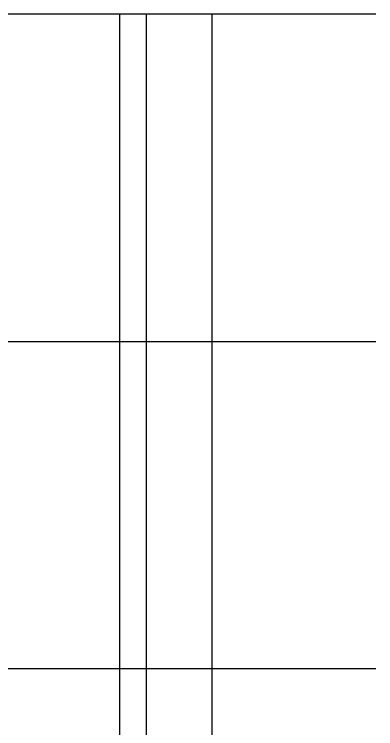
# Model space of a CAD drawing. Extents: x -40810 to 33675, y -2018 to 21213.
# Drawn here: x 13571 to 13841, y 15348 to 15881 of the extents above; entities that cross this region are included whole.
import ezdxf

# ---------------------------------------------------------------- set-up
doc = ezdxf.new("R2010")
doc.units = 0
doc.layers.add('Painéis', color=255, linetype='Continuous')

msp = doc.modelspace()

# ---------------------------------------------------------------- linework, layer by layer
at = {"layer": 'Painéis', "linetype": 'Continuous', "ltscale": 30}
for points in [[(13840.913, 15880.529), (13263.913, 15880.529)], [(13649.913, 14474.529), (13649.913, 15880.529)], [(13669.913, 14474.529), (13669.913, 15880.529)], [(13718.913, 14474.529), (13718.913, 15880.529)], [(13263.913, 15636.529), (13840.913, 15636.529)], [(13263.913, 15392.529), (13840.913, 15392.529)]]:
    msp.add_lwpolyline(points, dxfattribs=at)
at = {"layer": 'Painéis', "ltscale": 30}
for points in [[(13840.913, 15880.529), (13263.913, 15880.529)], [(13840.913, 15880.529), (13263.913, 15880.529)], [(13649.913, 14474.529), (13649.913, 15880.529)], [(13649.913, 14474.529), (13649.913, 15880.529)], [(13669.913, 14474.529), (13669.913, 15880.529)], [(13669.913, 14474.529), (13669.913, 15880.529)], [(13718.913, 14474.529), (13718.913, 15880.529)], [(13718.913, 14474.529), (13718.913, 15880.529)], [(13263.913, 15636.529), (13840.913, 15636.529)], [(13263.913, 15636.529), (13840.913, 15636.529)], [(13263.913, 15392.529), (13840.913, 15392.529)], [(13263.913, 15392.529), (13840.913, 15392.529)]]:
    msp.add_lwpolyline(points, dxfattribs=at)

doc.saveas('drawing.dxf')
